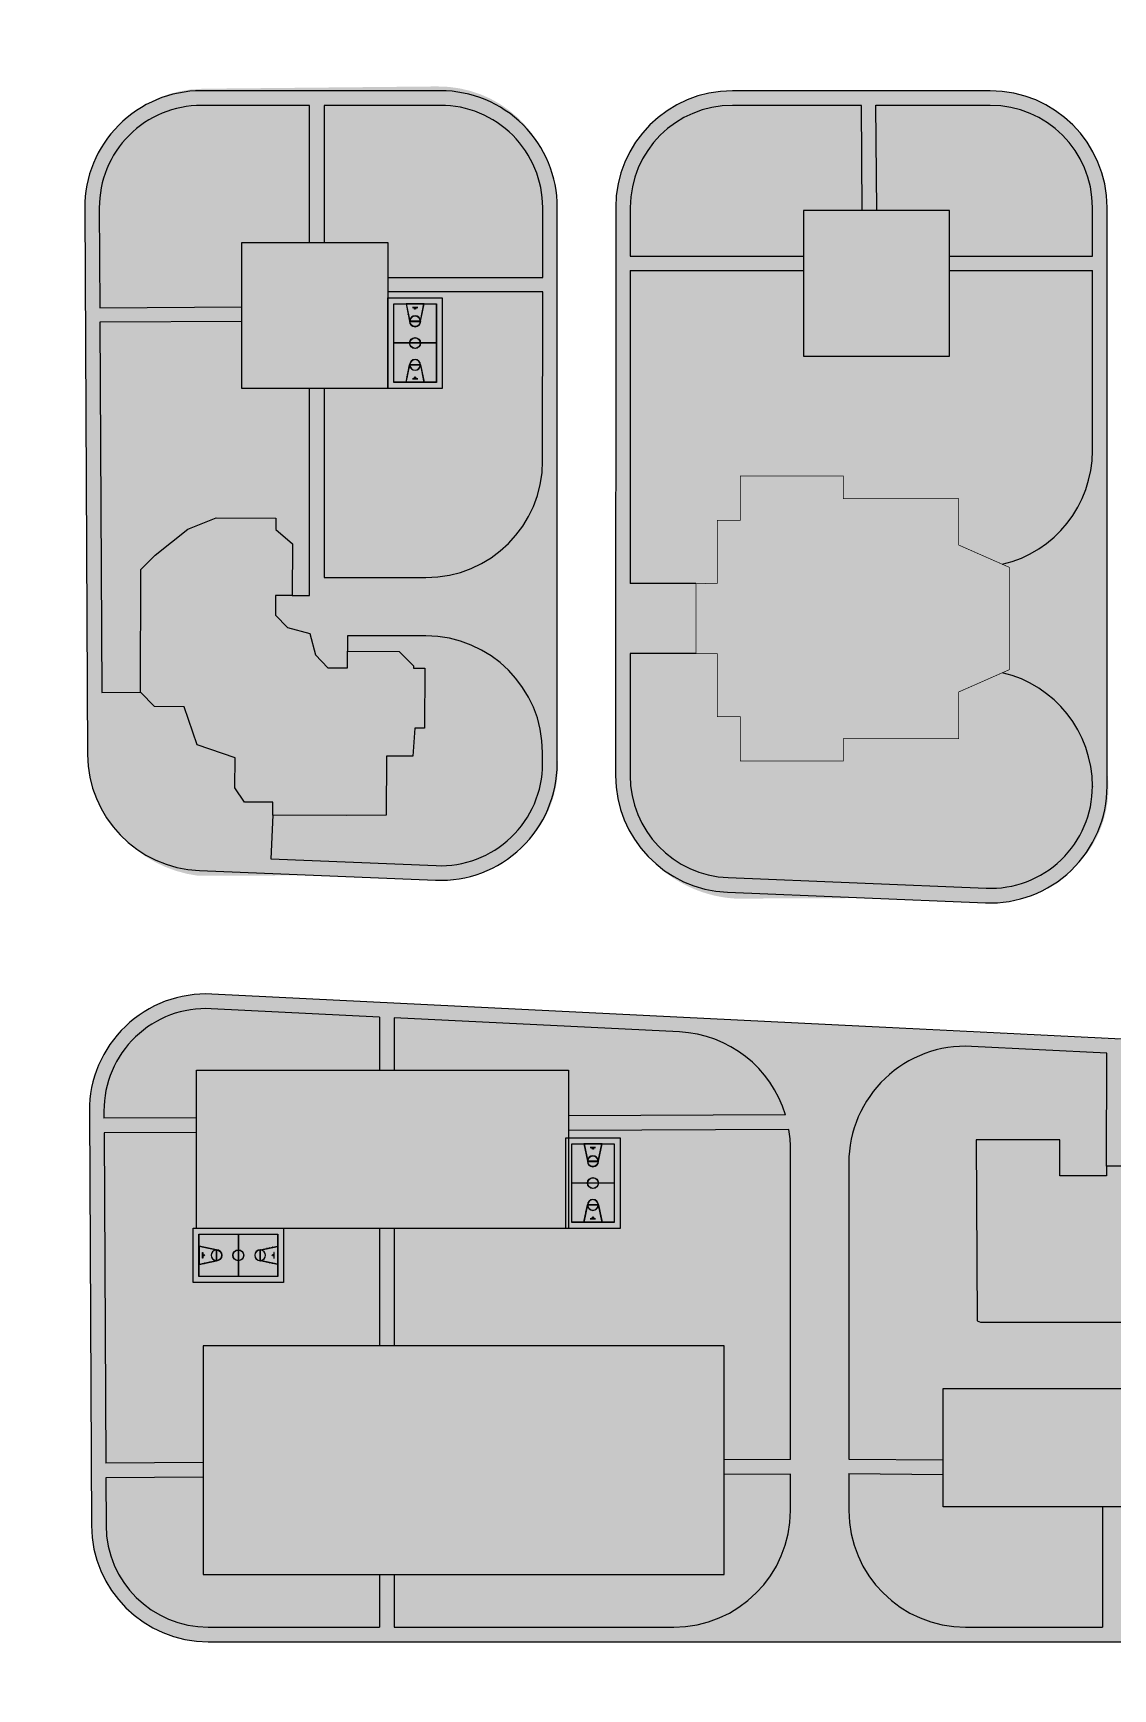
# Model space of a CAD drawing. Header units: inches. Extents: x -634 to 3638, y -6930911 to 5552.
# Drawn here: x 2792.4 to 2903.3, y 2174.7 to 2344.9 of the extents above; entities that cross this region are included whole.
import ezdxf

# ---------------------------------------------------------------- set-up
doc = ezdxf.new("R2010")
doc.units = ezdxf.units.IN
doc.header["$MEASUREMENT"] = 0
doc.layers.add('ELEV', color=134, linetype='Continuous', lineweight=18)
for name, color, linetype in [('SPORT', 7, 'Continuous'), ('зеленая зона', 100, 'Continuous'), ('муниц.здания', 181, 'Continuous')]:
    doc.layers.add(name, color=color, linetype=linetype)
for name, color, linetype, true_color in [('дет.площадки', 7, 'Continuous', 0xf5eb38), ('дорога', 7, 'Continuous', 0x737373), ('жил.зона', 7, 'Continuous', 0xee6868)]:
    doc.layers.add(name, color=color, linetype=linetype, true_color=true_color)

# ---------------------------------------------------------------- blocks, each defined once
blk = doc.blocks.new('A$C6FDB6B95')
at = {"layer": 'SPORT'}
for p, q in [((-2148, 1133), (1300, 1133)), ((-2148, -936), (-2148, 1133)), ((-1918, 904), (1070, 904)), ((-1918, -706), (-1918, 904)), ((-427, -706), (-427, 904)), ((-421, -706), (-421, 904)), ((1070, 904), (1070, -706)), ((1300, 1133), (1300, -936)), ((-1920, 438), (-1256, 300)), ((-1918, -246), (-1918, 444)), ((-1918, -246), (-1918, 444)), ((-1918, 444), (-1255, 306)), ((-1721, 403), (-1720, 408)), ((-1716, 402), (-1721, 403)), ((-1720, 408), (-1715, 407)), ((-1715, 407), (-1716, 402)), ((-1620, 382), (-1619, 387)), ((-1615, 381), (-1620, 382)), ((-1619, 387), (-1613, 386)), ((-1613, 386), (-1615, 381)), ((-1519, 361), (-1518, 366)), ((-1513, 360), (-1519, 361)), ((-1518, 366), (-1512, 365)), ((-1512, 365), (-1513, 360)), ((-1277, 305), (-1276, 299)), ((-1258, -102), (-1258, 300)), ((-1252, 300), (-1252, -102)), ((-427, -418), (-427, 616)), ((-421, -418), (-421, 616)), ((1070, 444), (406, 306)), ((1071, 438), (407, 300)), ((409, -102), (409, 300)), ((429, 305), (428, 299)), ((1070, -246), (1070, 444)), ((1070, -246), (1070, 444)), ((-1256, -102), (-1920, -240)), ((-1255, -108), (-1918, -246)), ((-1277, -107), (-1276, -101)), ((406, -108), (1070, -246)), ((407, -102), (1071, -240)), ((429, -107), (428, -101)), ((1300, -936), (-2148, -936)), ((1070, -706), (-1918, -706))]:
    blk.add_line(p, q, dxfattribs=at)
for points in [[(1300, -936), (-2148, -936), (-2148, 1133), (1300, 1133)], [(1076, -711), (-1924, -711), (-1924, 909), (1076, 909)], [(-1781, 202), (-1784, 202), (-1784, -4), (-1781, -4)], [(671, 361), (669, 366), (664, 365), (665, 360)], [(772, 382), (771, 387), (765, 386), (766, 381)], [(873, 403), (872, 408), (866, 407), (868, 402)], [(932, 202), (936, 202), (936, -4), (932, -4)], [(-1721, -205), (-1720, -211), (-1715, -209), (-1716, -204)], [(-1620, -184), (-1619, -190), (-1613, -188), (-1615, -183)], [(-1519, -163), (-1518, -168), (-1512, -167), (-1513, -162)], [(671, -163), (669, -168), (664, -167), (665, -162)], [(772, -184), (771, -190), (765, -188), (766, -183)], [(873, -205), (872, -211), (866, -209), (868, -204)]]:
    blk.add_lwpolyline(points, close=True, dxfattribs=at)
blk.add_lwpolyline([(403, -102, -0.985815), (403, 300)], format="xyb", close=True, dxfattribs=at)
for centre, radius in [((-1741, 99), 25.9), ((-424, 99), 207), ((-424, 99), 201), ((892, 99), 25.9)]:
    blk.add_circle(centre, radius, dxfattribs=at)
for centre, radius, start, end in [((-1255, 99), 207, 96.21469, 263.78531), ((-1255, 99), 201, 96.21469, 263.78531), ((-1255, 99), 207, 270, 90), ((-1255, 99), 201, 270.81854, 89.18146), ((406, 99), 207, 90, 270), ((406, 99), 201, 276.21469, 83.78531), ((406, 99), 207, 276.21469, 83.78531)]:
    blk.add_arc(centre, radius, start, end, dxfattribs=at)

msp = doc.modelspace()

# ---------------------------------------------------------------- hatches: boundary and pattern name
at = {"layer": 'ELEV', "linetype": 'Continuous'}
h = msp.add_hatch(dxfattribs=at)
h.set_pattern_fill('ANSI31', color=256, scale=0.01044, style=0)
h.set_pattern_definition([(45, (1262.311104, 3366.587935), (-0.02343928418428, 0.02343928418428), [])])
edge = h.paths.add_edge_path()
edge.add_ellipse((1445.78234, 3471.96182), major_axis=(0, 6932302.83262), ratio=0.00000001506, start_angle=89.999976115149, end_angle=270.000023884851)
edge.add_line((1445.67794, 3474.85168), (1445.67794, 3528.48347))
edge.add_line((1445.67794, 3528.48347), (1445.88675, 3528.48347))
edge.add_line((1445.88675, 3528.48347), (1445.88675, 3474.85168))
at = {"layer": 'дорога', "true_color": 0xcd6928, "transparency": 33554610}
h = msp.add_hatch(color=32, dxfattribs=at)
h.dxf.hatch_style = 1
edge = h.paths.add_edge_path()
edge.add_arc((2834.99823, 2269.5819), 11.29516, 262.7515796, 366.9169471)
edge.add_line((2846.21118, 2270.94218), (2845.95483, 2328.38928))
edge.add_arc((2833.9915, 2327.45196), 12, 4.4799378, 90.5620272)
edge.add_line((2833.87379, 2339.45139), (2809.81329, 2339.21536))
edge.add_arc((2809.931, 2327.21594), 12, 90.5620272, 180)
edge.add_line((2797.931, 2327.21594), (2797.94655, 2270.74912))
edge.add_arc((2811.008, 2271.24265), 13.07078, 182.1638974, 262.6826556)
edge.add_line((2809.34325, 2258.27832), (2833.5731, 2258.37701))
at = {"layer": 'дорога', "true_color": 0x939598}
h = msp.add_hatch(color=252, dxfattribs=at)
h.dxf.hatch_style = 1
h.paths.add_polyline_path([(2846.2228, 2327.00487, 0.414273069), (2834.2228, 2339.00731), (2809.65724, 2339.00731, 0.415721382), (2797.6574, 2326.94557), (2797.94655, 2270.74912, 0.400740866), (2809.45367, 2258.82098), (2833.71846, 2257.82383, 0.426234911), (2846.21118, 2269.81127)])
h.paths.add_polyline_path([(2832.71618, 2288.94492), (2822.27085, 2288.94656), (2822.27085, 2308.40514), (2820.77085, 2308.40514), (2820.77085, 2287.10195), (2818.98679, 2287.10195), (2817.26811, 2287.11044), (2817.25435, 2285.09305), (2818.5127, 2283.82316), (2820.79887, 2283.19283), (2821.37577, 2280.99589), (2822.63467, 2279.66628), (2824.64891, 2279.65633), (2824.6574, 2281.37486), (2824.6574, 2282.94656), (2832.71385, 2282.94492, -0.414213562), (2844.71141, 2270.94248), (2844.71118, 2269.81158, -0.426234911), (2833.78005, 2259.32257), (2816.79293, 2260.02065), (2816.97693, 2264.49808), (2816.98216, 2265.85399), (2814.55534, 2265.86598), (2814.09509, 2265.86825), (2813.09974, 2267.33603), (2813.11045, 2270.4005), (2809.21416, 2271.75548), (2807.89546, 2275.6663), (2804.83427, 2275.68143), (2803.37868, 2277.15364), (2799.41372, 2277.13324), (2799.21786, 2315.19852), (2813.81546, 2315.27363), (2813.81546, 2316.77365), (2799.21014, 2316.6985), (2799.15738, 2326.95329, -0.415721382), (2809.65724, 2337.50731), (2820.77085, 2337.50731), (2820.77085, 2323.40514), (2822.27085, 2323.40514), (2822.27085, 2337.50731), (2834.2228, 2337.50731, -0.414273069), (2844.7228, 2327.00518), (2844.72134, 2319.81395), (2828.81546, 2319.81718), (2828.81546, 2318.31718), (2844.72103, 2318.31395), (2844.7175, 2300.94248, -0.414186354)], flags=16)
at = {"layer": 'дорога', "true_color": 0xcd6928, "transparency": 33554610}
h = msp.add_hatch(color=32, dxfattribs=at)
h.dxf.hatch_style = 1
edge = h.paths.add_edge_path()
edge.add_arc((2891.51256, 2267.33929), 11.34889, 264.6836742, 369.1513455)
edge.add_line((2902.717, 2269.14426), (2902.63203, 2328.43285))
edge.add_arc((2890.717, 2327.00731), 12, 6.8225688, 90)
edge.add_line((2890.717, 2339.00731), (2865.5945, 2339.00731))
edge.add_arc((2864.47637, 2326.80311), 12.25531, 84.7652747, 179.0338974)
edge.add_line((2852.2228, 2327.00975), (2852.21093, 2268.58332))
edge.add_arc((2865.32202, 2269.02761), 13.11861, 181.9407872, 273.9739731)
edge.add_line((2866.23118, 2255.94053), (2890.46104, 2256.03922))
at = {"layer": 'дорога', "true_color": 0x939598}
h = msp.add_hatch(color=252, dxfattribs=at)
h.dxf.hatch_style = 1
h.paths.add_polyline_path([(2902.717, 2327.00731, 0.414213562), (2890.717, 2339.00731), (2864.2228, 2339.00731, 0.414154058), (2852.2228, 2327.00975), (2852.21093, 2268.58332, 0.402293539), (2863.71821, 2256.591), (2890.22428, 2255.50175, 0.426294931), (2902.717, 2267.49163)])
h.paths.add_polyline_path([(2892.67267, 2279.4745), (2891.9547, 2279.15803, -0.348297148), (2901.217, 2267.4745), (2901.217, 2267.49163, -0.426294931), (2890.28587, 2257.00048), (2863.7798, 2258.08974, -0.402293539), (2853.71093, 2268.58302), (2853.71348, 2281.13156), (2860.47596, 2281.13018), (2860.47596, 2288.33178), (2853.71494, 2288.33315), (2853.72148, 2320.5096), (2871.53227, 2320.5096), (2871.53227, 2322.0096), (2853.72178, 2322.0096), (2853.7228, 2327.00944, -0.414154058), (2864.2228, 2337.50731), (2877.4699, 2337.50731), (2877.56136, 2326.71011), (2879.06141, 2326.71011), (2878.96996, 2337.50731), (2890.717, 2337.50731, -0.414213562), (2901.217, 2327.00731), (2901.217, 2322.0096), (2886.53227, 2322.0096), (2886.53227, 2320.5096), (2901.217, 2320.5096), (2901.217, 2301.9999, -0.348297148), (2891.9547, 2290.31636), (2892.67267, 2289.9999)], flags=16)
at = {"layer": 'дорога', "true_color": 0x58ba48}
h = msp.add_hatch(color=85, dxfattribs=at)
h.dxf.hatch_style = 1
h.paths.add_polyline_path([(2820.77085, 2337.50731), (2809.65724, 2337.50731, 0.415721382), (2799.15738, 2326.95329), (2799.21014, 2316.6985), (2813.81546, 2316.77365), (2813.81546, 2323.40514), (2820.77085, 2323.40514)])
h = msp.add_hatch(color=85, dxfattribs=at)
h.dxf.hatch_style = 1
h.paths.add_polyline_path([(2834.2228, 2337.50731), (2822.27085, 2337.50731), (2822.27085, 2323.40514), (2828.81546, 2323.40514), (2828.81546, 2319.81718), (2844.72134, 2319.81395), (2844.7228, 2327.00518, 0.414273069)])
h = msp.add_hatch(color=85, dxfattribs=at)
h.dxf.hatch_style = 1
h.paths.add_polyline_path([(2877.4699, 2337.50731), (2864.2228, 2337.50731, 0.414154058), (2853.7228, 2327.00944), (2853.72178, 2322.0096), (2871.53227, 2322.0096), (2871.53227, 2326.71011), (2877.56136, 2326.71011)])
h = msp.add_hatch(color=85, dxfattribs=at)
h.dxf.hatch_style = 1
h.paths.add_polyline_path([(2890.717, 2337.50731), (2878.96996, 2337.50731), (2879.06141, 2326.71011), (2886.53227, 2326.71011), (2886.53227, 2322.0096), (2901.217, 2322.0096), (2901.217, 2327.00731, 0.414213562)])
at = {"layer": 'дорога', "true_color": 0xf4ee51}
h = msp.add_hatch(color=41, dxfattribs=at)
h.dxf.hatch_style = 1
h.paths.add_polyline_path([(2886.53227, 2326.71011), (2871.53227, 2326.71011), (2871.53227, 2311.71011), (2886.53227, 2311.71011)])
h = msp.add_hatch(color=41, dxfattribs=at)
h.dxf.hatch_style = 1
h.paths.add_polyline_path([(2828.81546, 2323.40514), (2813.81546, 2323.40514), (2813.81546, 2308.40514), (2828.81546, 2308.40514)])
at = {"layer": 'дорога', "true_color": 0x58ba48}
h = msp.add_hatch(color=85, dxfattribs=at)
h.dxf.hatch_style = 1
h.paths.add_polyline_path([(2901.217, 2301.9999), (2901.217, 2320.5096), (2886.53227, 2320.5096), (2886.53227, 2311.71011), (2871.53227, 2311.71011), (2871.53227, 2320.5096), (2853.72148, 2320.5096), (2853.71494, 2288.33315), (2860.47596, 2288.33178), (2862.67754, 2288.34421), (2862.67754, 2294.8396), (2865.04418, 2294.8396), (2865.04418, 2299.38194), (2875.62078, 2299.38194), (2875.62078, 2297.06841), (2887.47166, 2297.06841), (2887.47166, 2292.29239), (2891.9547, 2290.31636, 0.348297148)])
h = msp.add_hatch(color=85, dxfattribs=at)
h.dxf.hatch_style = 1
h.paths.add_polyline_path([(2844.7175, 2300.94248), (2844.72103, 2318.31395), (2828.81546, 2318.31718), (2828.81546, 2308.40514), (2822.27085, 2308.40514), (2822.27085, 2288.94656), (2832.71618, 2288.94492, 0.414186354)])
h.paths.add_polyline_path([(2833.79649, 2309.01031), (2829.42063, 2309.01031), (2829.42063, 2317.11031), (2833.79649, 2317.11031)], flags=16)
h.paths.add_polyline_path([(2830.69338, 2317.09479), (2830.69272, 2317.09795), (2830.67753, 2317.09479)], flags=0)
h.paths.add_polyline_path([(2833.78098, 2309.02583), (2830.69338, 2309.02583), (2830.69272, 2309.02267), (2830.67753, 2309.02583), (2829.43615, 2309.02583), (2829.43615, 2313.06807), (2831.05, 2313.06807, -0.986204438), (2832.16713, 2313.06807), (2833.0053, 2313.06807), (2833.78098, 2313.06807), (2833.78098, 2313.05255)], flags=0)
h.paths.add_polyline_path([(2831.05, 2310.82583), (2831.06551, 2310.82583, -0.99433131), (2832.15166, 2310.81649), (2832.1639, 2310.7576, 1.048443141)], flags=0)
h.paths.add_polyline_path([(2831.05, 2310.81031), (2832.16879, 2310.81031), (2832.16718, 2310.81807, -0.993079335)], flags=0)
h.paths.add_polyline_path([(2831.88787, 2309.38893), (2831.32925, 2309.38893), (2831.32925, 2309.39824), (2831.60856, 2309.43548, -0.414213562), (2831.53873, 2309.50531, -1), (2831.67839, 2309.50531, -0.414213562), (2831.60856, 2309.43548), (2831.83201, 2309.39824), (2831.88787, 2309.39824)], flags=0)
h.paths.add_polyline_path([(2832.4443, 2309.56073), (2832.4291, 2309.55757), (2832.42595, 2309.57277), (2832.44114, 2309.57592)], flags=0)
h.paths.add_polyline_path([(2832.38747, 2309.8342), (2832.37228, 2309.83104), (2832.36912, 2309.84624), (2832.38431, 2309.84939)], flags=0)
h.paths.add_polyline_path([(2830.78802, 2309.55757), (2830.77283, 2309.56073), (2830.77598, 2309.57592), (2830.79118, 2309.57277)], flags=0)
h.paths.add_polyline_path([(2832.33065, 2310.10767), (2832.31545, 2310.10451), (2832.3123, 2310.1197), (2832.32749, 2310.12286)], flags=0)
h.paths.add_polyline_path([(2830.84485, 2309.83104), (2830.82965, 2309.8342), (2830.83281, 2309.84939), (2830.848, 2309.84624)], flags=0)
h.paths.add_polyline_path([(2830.90167, 2310.10451), (2830.88648, 2310.10767), (2830.88963, 2310.12286), (2830.90483, 2310.1197)], flags=0)
h.paths.add_polyline_path([(2832.15161, 2313.05255), (2831.06551, 2313.05255, 0.985814884)], flags=0)
h.paths.add_polyline_path([(2831.05322, 2315.36303), (2831.06865, 2315.36135, -0.897017361), (2832.14847, 2315.36135), (2832.1639, 2315.36303, 0.897017361)], flags=0)
h.paths.add_polyline_path([(2831.05, 2315.31031), (2832.15295, 2315.31031), (2832.52375, 2317.09479), (2832.5396, 2317.09479), (2832.4291, 2316.56305), (2832.4443, 2316.55989), (2832.44114, 2316.5447), (2832.38432, 2316.28708), (2832.38747, 2316.28642), (2832.38431, 2316.27123), (2832.32661, 2316.01379), (2832.33065, 2316.01295), (2832.32749, 2315.99776), (2832.16718, 2315.30255, -1.006968894)], flags=0)
h.paths.add_polyline_path([(2831.06551, 2315.29479), (2832.15161, 2315.29479, -0.985814884)], flags=0)
h.paths.add_polyline_path([(2830.90483, 2316.00092), (2830.88963, 2315.99776), (2830.88648, 2316.01295), (2830.90167, 2316.01611)], flags=0)
h.paths.add_polyline_path([(2830.848, 2316.27439), (2830.83281, 2316.27123), (2830.82965, 2316.28642), (2830.84485, 2316.28958)], flags=0)
h.paths.add_polyline_path([(2831.53873, 2316.61531, -0.414213562), (2831.60856, 2316.68514), (2831.38511, 2316.72238), (2831.32925, 2316.72238), (2831.32925, 2316.73169), (2831.88787, 2316.73169), (2831.88787, 2316.72238), (2831.60856, 2316.68514, -0.414213562), (2831.67839, 2316.61531, -1)], flags=0)
h.paths.add_polyline_path([(2830.79118, 2316.54786), (2830.77598, 2316.5447), (2830.77283, 2316.55989), (2830.78802, 2316.56305)], flags=0)
h = msp.add_hatch(color=85, dxfattribs=at)
h.dxf.hatch_style = 1
h.paths.add_polyline_path([(2820.77085, 2308.40514), (2813.81546, 2308.40514), (2813.81546, 2315.27363), (2799.21786, 2315.19852), (2799.41372, 2277.13324), (2803.37868, 2277.15364), (2803.4411, 2289.78655), (2804.91116, 2291.24215), (2808.25594, 2293.94026), (2811.15638, 2295.10103), (2817.30744, 2295.07064), (2817.30163, 2293.8947), (2819.01308, 2292.42323), (2818.98679, 2287.10195), (2820.77085, 2287.10195)])
at = {"layer": 'дорога', "true_color": 0xcd6928}
h = msp.add_hatch(color=32, dxfattribs=at)
h.dxf.hatch_style = 1
h.paths.add_polyline_path([(2892.67267, 2289.9999), (2887.47166, 2292.29239), (2887.47166, 2297.06841), (2875.62078, 2297.06841), (2875.62078, 2299.38194), (2865.04418, 2299.38194), (2865.04418, 2294.8396), (2862.67754, 2294.8396), (2862.67754, 2288.34421), (2860.47596, 2288.33178), (2860.47596, 2281.13018), (2862.67754, 2281.13018), (2862.67754, 2274.63479), (2865.04418, 2274.63479), (2865.04418, 2270.09245), (2875.62078, 2270.09245), (2875.62078, 2272.36628), (2887.47166, 2272.36628), (2887.47166, 2277.182), (2892.67267, 2279.4745)])
h = msp.add_hatch(color=32, dxfattribs=at)
h.dxf.hatch_style = 1
h.paths.add_polyline_path([(2832.60911, 2279.61722), (2831.43317, 2279.62281), (2831.43444, 2279.87866), (2829.97884, 2281.34857), (2824.6574, 2281.37486), (2824.64891, 2279.65633), (2822.63467, 2279.66628), (2821.37577, 2280.99589), (2820.79887, 2283.19283), (2818.5127, 2283.82316), (2817.25435, 2285.09305), (2817.26811, 2287.11044), (2818.98679, 2287.10195), (2819.01308, 2292.42323), (2817.30163, 2293.8947), (2817.30744, 2295.07064), (2811.15638, 2295.10103), (2808.25594, 2293.94026), (2804.91116, 2291.24215), (2803.4411, 2289.78655), (2803.37868, 2277.15364), (2804.83427, 2275.68143), (2807.89546, 2275.6663), (2809.21416, 2271.75548), (2813.11045, 2270.4005), (2813.09974, 2267.33603), (2814.09509, 2265.86825), (2814.55534, 2265.86598), (2816.98216, 2265.85399), (2816.97693, 2264.49808), (2824.57419, 2264.46362), (2828.64584, 2264.49808), (2828.67516, 2270.59014), (2831.38889, 2270.58226), (2831.58152, 2273.47603), (2832.57874, 2273.47158)])
at = {"layer": 'дорога', "true_color": 0x58ba48}
h = msp.add_hatch(color=85, dxfattribs=at)
h.dxf.hatch_style = 1
h.paths.add_polyline_path([(2844.71118, 2269.81158), (2844.71141, 2270.94248, 0.414213562), (2832.71385, 2282.94492), (2824.6574, 2282.94656), (2824.6574, 2281.37486), (2829.97884, 2281.34857), (2831.43444, 2279.87866), (2831.43317, 2279.62281), (2832.60911, 2279.61722), (2832.57874, 2273.47158), (2831.58152, 2273.47603), (2831.38889, 2270.58226), (2828.67516, 2270.59014), (2828.64584, 2264.49808), (2824.57419, 2264.46362), (2816.97693, 2264.49808), (2816.79293, 2260.02065), (2833.78005, 2259.32257, 0.426234911)])
h = msp.add_hatch(color=85, dxfattribs=at)
h.dxf.hatch_style = 1
h.paths.add_polyline_path([(2901.217, 2267.48335, 0.348090362), (2891.9547, 2279.15803), (2887.47166, 2277.182), (2887.47166, 2272.36628), (2875.62078, 2272.36628), (2875.62078, 2270.09245), (2865.04418, 2270.09245), (2865.04418, 2274.63479), (2862.67754, 2274.63479), (2862.67754, 2281.13018), (2860.47596, 2281.13018), (2853.71348, 2281.13156), (2853.71093, 2268.58302, 0.402293539), (2863.7798, 2258.08974), (2890.28587, 2257.00048, 0.426061961)])
at = {"layer": 'дорога', "true_color": 0x939598}
h = msp.add_hatch(color=252, dxfattribs=at)
h.dxf.hatch_style = 1
edge = h.paths.add_edge_path()
edge.add_arc((2934.10037, 2227.98003), 12, 348.5696681, 441.2033235)
edge.add_line((2935.93552, 2239.83888), (2810.72943, 2246.11218))
edge.add_arc((2810.13514, 2234.12691), 12, 87.1612857, 180.2948023)
edge.add_line((2798.1353, 2234.06516), (2798.35454, 2191.45465))
edge.add_arc((2810.35438, 2191.5164), 12, 180.2948023, 270)
edge.add_line((2810.35438, 2179.5164), (2926.72792, 2179.5164))
edge.add_arc((2926.72792, 2191.5164), 12, 270, 348.5696681)
edge.add_line((2938.48992, 2189.13828), (2945.86237, 2225.60191))
at = {"layer": 'дорога', "true_color": 0x58ba48}
h = msp.add_hatch(color=85, dxfattribs=at)
h.dxf.hatch_style = 1
h.paths.add_polyline_path([(2827.95307, 2243.75629), (2810.65515, 2244.61402, 0.43032419), (2799.63528, 2234.07288), (2799.63904, 2233.34209), (2809.15113, 2233.39103), (2809.15113, 2238.30449), (2827.95307, 2238.30449)])
h = msp.add_hatch(color=85, dxfattribs=at)
h.dxf.hatch_style = 1
h.paths.add_polyline_path([(2858.77745, 2242.22785), (2829.45307, 2243.68192), (2829.45307, 2238.30449), (2847.36253, 2238.30449), (2847.36253, 2233.58764), (2869.67355, 2233.70244, 0.317236773)])
at = {"layer": 'дорога', "true_color": 0x4554a5}
h = msp.add_hatch(color=175, dxfattribs=at)
h.dxf.hatch_style = 1
edge = h.paths.add_edge_path()
edge.add_arc((2926.72792, 2191.5164), 10.5, 270, 348.5696681)
edge.add_line((2937.01967, 2189.43555), (2944.39212, 2225.89918))
edge.add_arc((2934.05181, 2227.96862), 10.54536, 348.6827017, 451.5953702)
edge.add_line((2933.75822, 2238.50989), (2888.77745, 2240.74029))
edge.add_arc((2888.18315, 2228.75501), 12, 87.1612857, 176.2243627)
edge.add_line((2876.2092, 2229.54521), (2876.18315, 2193.0164))
edge.add_arc((2888.18315, 2193.0164), 12, 180, 270)
edge.add_line((2888.18315, 2181.0164), (2926.72792, 2181.0164))
at = {"layer": 'дорога', "true_color": 0x58ba48}
h = msp.add_hatch(color=85, dxfattribs=at)
h.dxf.hatch_style = 1
h.paths.add_polyline_path([(2902.70372, 2240.04975), (2888.77745, 2240.74029, 0.428800516), (2876.18315, 2228.75501), (2876.18315, 2198.30701), (2885.88522, 2198.22407), (2885.88522, 2205.55446), (2921.41922, 2205.55446), (2921.41922, 2197.92028), (2938.70529, 2197.77249), (2944.39212, 2225.89918, 0.458847479), (2934.62038, 2238.46714), (2907.65437, 2239.80427), (2907.54582, 2228.40715), (2907.54582, 2227.52422), (2919.94525, 2227.52422), (2919.94525, 2216.04002), (2915.55649, 2216.04002), (2915.55649, 2212.38108), (2889.6961, 2212.38108), (2889.3718, 2212.52135), (2889.25109, 2231.12664), (2897.85456, 2231.12664), (2897.85456, 2227.41825), (2902.65074, 2227.41825), (2902.65074, 2228.40715)])
at = {"layer": 'дорога', "true_color": 0xf4ee51}
h = msp.add_hatch(color=41, dxfattribs=at)
h.dxf.hatch_style = 1
h.paths.add_polyline_path([(2847.09447, 2231.33539), (2847.36253, 2238.30449), (2809.15113, 2238.30449), (2809.15113, 2222.04717), (2818.09991, 2222.04717), (2847.09447, 2222.0058)])
at = {"layer": 'дорога', "true_color": 0x58ba48}
h = msp.add_hatch(color=85, dxfattribs=at)
h.dxf.hatch_style = 1
h.paths.add_polyline_path([(2870.18315, 2230.24258, 0.041074705), (2870.02173, 2232.20421), (2847.36253, 2232.08762), (2847.36253, 2231.33539), (2852.68068, 2231.33539), (2852.68068, 2222.02504), (2847.36253, 2222.02504), (2847.36253, 2222.00542), (2829.45307, 2222.00542), (2829.45307, 2209.93918), (2863.35902, 2209.93918), (2863.35902, 2198.21313), (2870.18315, 2198.24824)])
h = msp.add_hatch(color=85, dxfattribs=at)
h.dxf.hatch_style = 1
h.paths.add_polyline_path([(2827.95307, 2222.00542), (2818.09991, 2222.00542), (2818.09991, 2216.46097), (2808.78956, 2216.46097), (2808.78956, 2222.04717), (2809.15113, 2222.04717), (2809.15113, 2231.89101), (2799.64676, 2231.84211), (2799.82147, 2197.88621), (2809.83824, 2197.93775), (2809.83824, 2209.93918), (2827.95307, 2209.93918)])
at = {"layer": 'дорога', "true_color": 0x136734}
h = msp.add_hatch(color=116, dxfattribs=at)
h.dxf.hatch_style = 1
h.paths.add_polyline_path([(2863.35902, 2209.93918), (2809.83824, 2209.93918), (2809.83824, 2186.44264), (2863.35902, 2186.44264)])
at = {"layer": 'дорога', "true_color": 0x4554a5}
h = msp.add_hatch(color=175, dxfattribs=at)
h.dxf.hatch_style = 1
h.paths.add_polyline_path([(2921.41922, 2205.55446), (2885.88522, 2205.55446), (2885.88522, 2193.40045), (2921.41922, 2193.40045)])
at = {"layer": 'дорога', "true_color": 0x58ba48}
h = msp.add_hatch(color=85, dxfattribs=at)
h.dxf.hatch_style = 1
h.paths.add_polyline_path([(2809.83824, 2196.43773), (2799.82919, 2196.38623), (2799.85452, 2191.46237, 0.412707349), (2810.35438, 2181.0164), (2827.95307, 2181.0164), (2827.95307, 2186.44264), (2809.83824, 2186.44264)])
h = msp.add_hatch(color=85, dxfattribs=at)
h.dxf.hatch_style = 1
h.paths.add_polyline_path([(2870.18315, 2193.0164), (2870.18315, 2196.74822), (2863.35902, 2196.71311), (2863.35902, 2186.44264), (2829.45307, 2186.44264), (2829.45307, 2181.0164), (2858.18315, 2181.0164, 0.414213562)])
h = msp.add_hatch(color=85, dxfattribs=at)
h.dxf.hatch_style = 1
h.paths.add_polyline_path([(2902.26304, 2193.40045), (2885.88522, 2193.40045), (2885.88522, 2196.72401), (2876.18315, 2196.80696), (2876.18315, 2193.0164, 0.414213562), (2888.18315, 2181.0164), (2902.26304, 2181.0164)])

# ---------------------------------------------------------------- linework, layer by layer
at = {"layer": 'дет.площадки'}
for points in [[(2886.53227, 2326.71011), (2871.53227, 2326.71011), (2871.53227, 2311.71011), (2886.53227, 2311.71011)], [(2813.81546, 2323.40514), (2828.81546, 2323.40514), (2828.81546, 2308.40514), (2813.81546, 2308.40514)], [(2809.15113, 2238.30449), (2847.36253, 2238.30449), (2847.36253, 2222.00542), (2809.15113, 2222.00542)], [(2885.88522, 2205.55446), (2921.41922, 2205.55446), (2921.41922, 2193.40045), (2885.88522, 2193.40045)]]:
    msp.add_lwpolyline(points, close=True, dxfattribs=at)
at = {"layer": 'дорога'}
for p, q in [((2877.56136, 2326.71011), (2877.4699, 2337.50731)), ((2879.0613, 2326.72281), (2878.96985, 2337.52002)), ((2853.72178, 2322.0096), (2871.53227, 2322.0096)), ((2886.53227, 2322.0096), (2901.217, 2322.0096)), ((2853.72148, 2320.5096), (2871.53227, 2320.5096)), ((2886.53227, 2320.5096), (2901.217, 2320.5096)), ((2860.47596, 2288.33178), (2853.71494, 2288.33315)), ((2860.47596, 2281.13018), (2853.71348, 2281.13156)), ((2827.95307, 2243.75629), (2827.95307, 2238.30449)), ((2829.45307, 2243.68192), (2829.45307, 2238.30449)), ((2902.65074, 2228.40715), (2902.70372, 2240.04975)), ((2809.15113, 2233.39103), (2799.63904, 2233.34209)), ((2869.67355, 2233.70244), (2847.36253, 2233.58764)), ((2870.02173, 2232.20421), (2847.36253, 2232.08762)), ((2809.15113, 2231.89101), (2799.64676, 2231.84211)), ((2827.95307, 2222.00542), (2827.95307, 2209.93918)), ((2829.45307, 2222.00542), (2829.45307, 2209.93918)), ((2870.18315, 2198.24824), (2863.35902, 2198.21313)), ((2876.18315, 2198.30701), (2885.88522, 2198.22407)), ((2809.83824, 2197.93775), (2799.82147, 2197.88621)), ((2809.83824, 2196.43773), (2799.82919, 2196.38623)), ((2870.18315, 2196.74822), (2863.35902, 2196.71311)), ((2876.17033, 2196.80707), (2885.88522, 2196.72401)), ((2902.26304, 2193.40045), (2902.26304, 2181.0164)), ((2827.95307, 2186.44264), (2827.95307, 2181.0164)), ((2829.45307, 2186.44264), (2829.45307, 2181.0164))]:
    msp.add_line(p, q, dxfattribs=at)
for points in [[(2833.71846, 2257.82383, 0.426234911), (2846.21118, 2269.81127), (2846.2228, 2327.00487, 0.414273069), (2834.2228, 2339.00731), (2809.65724, 2339.00731, 0.415721382), (2797.6574, 2326.94557), (2797.94655, 2270.74912, 0.400740866), (2809.45367, 2258.82098), (2833.71846, 2257.82383)], [(2890.22428, 2255.50175, 0.426294931), (2902.717, 2267.49163), (2902.717, 2327.00731, 0.414213562), (2890.717, 2339.00731), (2864.2228, 2339.00731, 0.414154058), (2852.2228, 2327.00975), (2852.21093, 2268.58332, 0.402293539), (2863.71821, 2256.591), (2890.22428, 2255.50175)], [(2820.77085, 2323.40514), (2820.77085, 2337.50731), (2809.65724, 2337.50731, 0.415721382), (2799.15738, 2326.95329), (2799.21014, 2316.6985), (2813.81546, 2316.77365)], [(2828.81546, 2319.81718), (2844.72134, 2319.81395), (2844.7228, 2327.00518, 0.414273069), (2834.2228, 2337.50731), (2822.27085, 2337.50731), (2822.27085, 2323.40514)], [(2877.4699, 2337.50731), (2864.2228, 2337.50731, 0.414154058), (2853.7228, 2327.00944), (2853.72178, 2322.0096)], [(2901.217, 2322.0096), (2901.217, 2327.00731, 0.414213562), (2890.717, 2337.50731), (2878.96996, 2337.50731)], [(2891.9547, 2290.31636, 0.348297148), (2901.217, 2301.9999), (2901.217, 2320.5096)], [(2822.27085, 2308.40514), (2822.27085, 2288.94656), (2832.71507, 2288.94492, 0.414213562), (2844.7175, 2300.94248), (2844.72103, 2318.31395), (2828.81515, 2318.31718)], [(2816.97693, 2264.49808), (2816.79293, 2260.02065), (2833.78005, 2259.32257, 0.426234911), (2844.71118, 2269.81158), (2844.71141, 2270.94248, 0.414213562), (2832.71385, 2282.94492), (2824.6574, 2282.94656), (2824.6574, 2281.37486)], [(2853.71348, 2281.13156), (2853.71093, 2268.58302, 0.402293539), (2863.7798, 2258.08974), (2890.28587, 2257.00048, 0.426294931), (2901.217, 2267.49163), (2901.217, 2267.4745, 0.348297148), (2891.9547, 2279.15803, 0.348297148)], [(2798.35454, 2191.45465, 0.412707349), (2810.35438, 2179.5164), (2926.72792, 2179.5164, 0.356918388), (2938.48992, 2189.13828), (2945.86237, 2225.60191, 0.458847479), (2934.69467, 2239.9653), (2810.72943, 2246.11218, 0.43032419), (2798.1353, 2234.06516), (2798.35454, 2191.45465)], [(2827.95307, 2243.75629), (2810.65515, 2244.61402, 0.43032419), (2799.63528, 2234.07288), (2799.63904, 2233.34209)], [(2869.67355, 2233.70244, 0.317236773), (2858.77745, 2242.22785), (2829.45307, 2243.68192)], [(2902.70372, 2240.04975), (2888.77745, 2240.74029, 0.428800516), (2876.18315, 2228.75501), (2876.18315, 2198.30701)], [(2870.18315, 2230.24258, 0.041074705), (2870.02173, 2232.20421, 0.041074705)], [(2829.45307, 2181.0164), (2858.18315, 2181.0164, 0.414213562), (2870.18315, 2193.0164), (2870.18315, 2196.74822)], [(2876.18315, 2196.80696), (2876.18315, 2193.0164, 0.414213562), (2888.18315, 2181.0164), (2902.26304, 2181.0164)], [(2799.82919, 2196.38623), (2799.85452, 2191.46237, 0.412707349), (2810.35438, 2181.0164), (2827.95307, 2181.0164)]]:
    msp.add_lwpolyline(points, format="xyb", dxfattribs=at)
for points in [[(2853.72148, 2320.5096), (2853.71494, 2288.33315)], [(2813.82318, 2315.27367), (2799.21786, 2315.19852), (2799.41372, 2277.13324), (2803.37868, 2277.15364)], [(2818.98679, 2287.10195), (2820.77085, 2287.10195), (2820.77085, 2308.40514)], [(2799.64676, 2231.84211), (2799.82147, 2197.88621)], [(2870.18315, 2198.24824), (2870.18315, 2230.24258)]]:
    msp.add_lwpolyline(points, dxfattribs=at)
at = {"layer": 'жил.зона', "linetype": 'Continuous', "flags": 128}
msp.add_lwpolyline([(2862.67754, 2288.34421, 0.06884, 0.06884, 0), (2862.67754, 2294.8396, 0.06884, 0.06884, 0), (2865.04418, 2294.8396, 0.06884, 0.06884, 0), (2865.04418, 2299.38194, 0.06884, 0.06884, 0), (2875.62078, 2299.38194, 0.06884, 0.06884, 0), (2875.62078, 2297.06841, 0.06884, 0.06884, 0), (2887.47166, 2297.06841, 0.06884, 0.06884, 0), (2887.47166, 2292.29239, 0.06884, 0.06884, 0), (2892.67267, 2289.9999, 0.06884, 0.06884, 0), (2892.67267, 2289.9999, 0.06884, 0.06884, 0), (2892.67267, 2279.4745, 0.06884, 0.06884, 0), (2887.47166, 2277.182, 0.06884, 0.06884, 0), (2887.47166, 2272.36628, 0.06884, 0.06884, 0), (2875.62078, 2272.36628, 0.06884, 0.06884, 0), (2875.62078, 2270.09245, 0.06884, 0.06884, 0), (2865.04418, 2270.09245, 0.06884, 0.06884, 0), (2865.04418, 2274.63479, 0.06884, 0.06884, 0), (2862.67754, 2274.63479, 0.06884, 0.06884, 0), (2862.67754, 2281.13018, 0.06884, 0.06884, 0), (2860.47596, 2281.13018, 0.06884, 0.06884, 0), (2860.47596, 2288.33178, 0.06884, 0.06884, 0)], format="xyseb", close=True, dxfattribs=at)
at = {"layer": 'жил.зона', "ltscale": 100}
msp.add_lwpolyline([(2807.89546, 2275.6663), (2804.83427, 2275.68143), (2803.37868, 2277.15364), (2803.4411, 2289.78655), (2804.91116, 2291.24215), (2808.25594, 2293.94026), (2811.15638, 2295.10103), (2817.30744, 2295.07064), (2817.30163, 2293.8947), (2819.01308, 2292.42323), (2818.98679, 2287.10195), (2817.26811, 2287.11044), (2817.25435, 2285.09305), (2818.5127, 2283.82316), (2820.79887, 2283.19283), (2821.37577, 2280.99589), (2822.63467, 2279.66628), (2824.64891, 2279.65633), (2824.6574, 2281.37486), (2829.97884, 2281.34857), (2831.43444, 2279.87866), (2831.43317, 2279.62281), (2832.60911, 2279.61722), (2832.57874, 2273.47158), (2831.58152, 2273.47603), (2831.38889, 2270.58226), (2828.67516, 2270.59014), (2828.64584, 2264.49808), (2824.57419, 2264.46362), (2816.97693, 2264.49808), (2816.98216, 2265.85399), (2814.55534, 2265.86598), (2814.09509, 2265.86825), (2813.09974, 2267.33603), (2813.11045, 2270.4005), (2809.21416, 2271.75548), (2807.89546, 2275.6663)], dxfattribs=at)
at = {"layer": 'зеленая зона'}
msp.add_lwpolyline([(2809.83824, 2186.44264), (2863.35902, 2186.44264), (2863.35902, 2209.93918), (2809.83824, 2209.93918)], close=True, dxfattribs=at)
at = {"layer": 'муниц.здания'}
msp.add_lwpolyline([(2889.6961, 2212.38108), (2915.55649, 2212.38108), (2915.55649, 2216.04002), (2919.94525, 2216.04002), (2919.94525, 2227.52422), (2907.54582, 2227.52422), (2907.54582, 2228.40715), (2902.65074, 2228.40715), (2902.65074, 2227.41825), (2897.85456, 2227.41825), (2897.85456, 2231.12664), (2889.25109, 2231.12664), (2889.3718, 2212.52135), (2889.6961, 2212.38108)], dxfattribs=at)

# ---------------------------------------------------------------- block references
at = {"layer": 'дет.площадки', "xscale": 0.002700000000004366, "yscale": 0.002700000000004366, "zscale": 0.002700000000004366}
for p, rotation in [((2831.87572, 2314.2056), 90), ((2850.15474, 2227.8255), 90), ((2812.29945, 2219.52123), 180)]:
    msp.add_blockref('A$C6FDB6B95', p, dxfattribs=dict(at, rotation=rotation))

doc.saveas('drawing.dxf')
